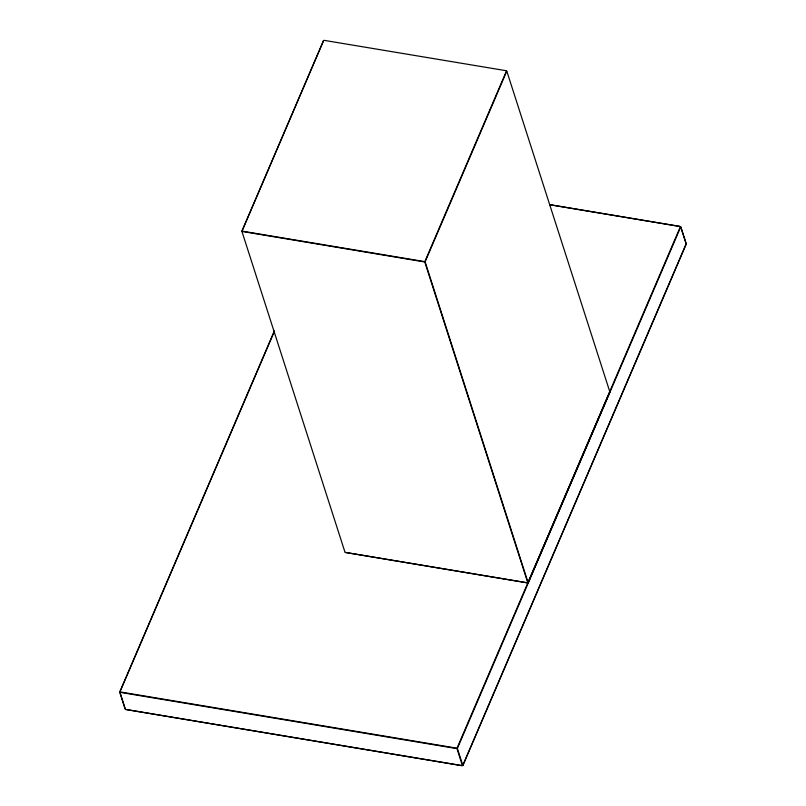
<?xml version="1.0" encoding="UTF-8"?>
<svg xmlns="http://www.w3.org/2000/svg" width="806" height="806" viewBox="0 0 806 806"><rect width="100%" height="100%" fill="white"/><g stroke="black" fill="none" stroke-linecap="round" stroke-linejoin="round"><path stroke-width="1.21" d="M241.971 230.959L323.478 40.653M242.143 230.848L323.649 40.542M119.862 691.699L274.221 331.286M120.084 691.558L274.453 331.145M424.943 261.396L506.45 71.089M425.215 261.577L506.722 71.271M457.163 747.877L680.294 226.899M528.091 582.657L609.598 392.351M528.262 582.547L609.769 392.24M457.506 748.109L680.637 227.131M462.785 765.388L685.916 244.409M463.007 765.247L686.138 244.268M324.062 40.34L506.39 70.747M549.904 204.684L680.204 226.456M549.742 204.734L680.042 226.506M242.334 231.161L424.54 261.597M242.304 231.483L424.5 261.93M345.482 552.422L527.678 582.859M345.361 552.463L527.557 582.899M120.336 691.951L456.629 748.139M120.296 692.374L456.589 748.562M125.958 709.461L462.251 765.65M125.796 709.512L462.09 765.7M680.858 227.06L686.198 243.684M680.677 226.768L686.017 243.402M506.752 70.988L609.82 391.797M425.165 262.031L528.091 582.607M424.863 262.182L527.789 582.758M457.445 748.693L462.785 765.317M457.062 748.885L462.402 765.509M241.921 231.413L344.988 552.211M119.983 692.566L125.323 709.189M119.802 692.273L125.142 708.907"/></g></svg>
